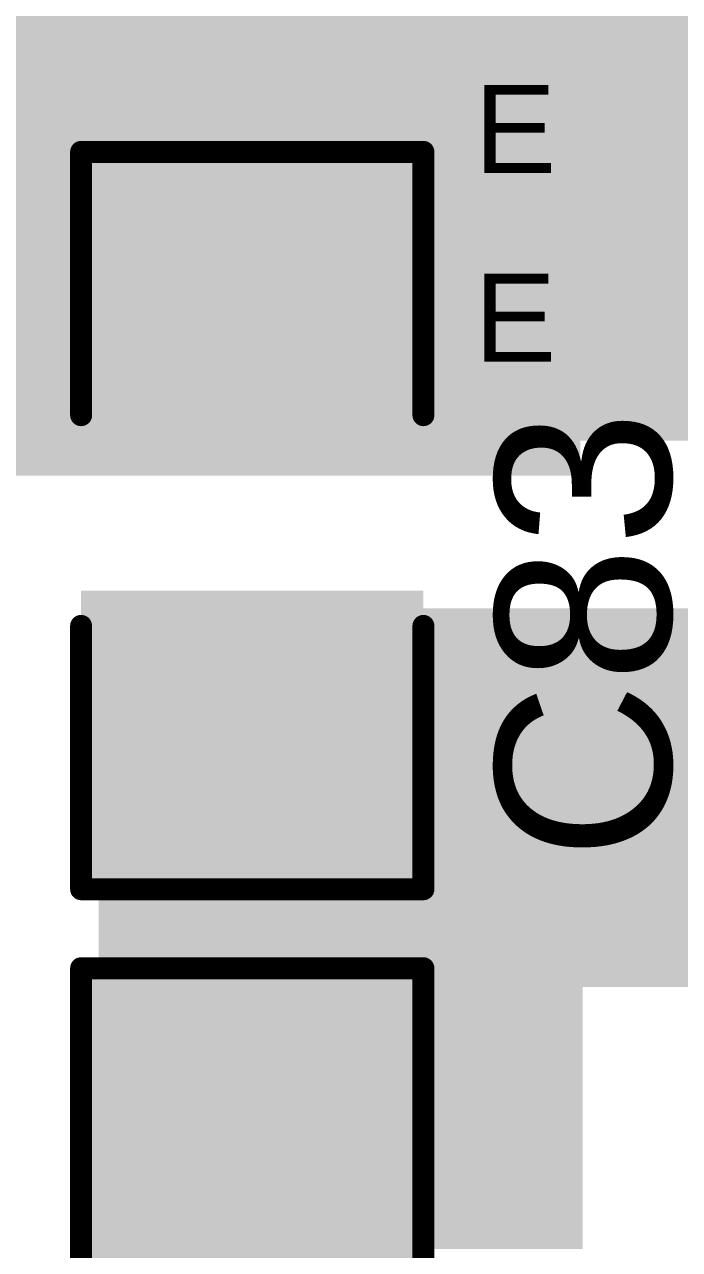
# Model space of a CAD drawing. Header units: inches. Extents: x 68 to 568, y 3 to 460.
# Drawn here: x 219.24 to 223.03, y 91.13 to 98.22 of the extents above; entities that cross this region are included whole.
import ezdxf

# ---------------------------------------------------------------- set-up
doc = ezdxf.new("R2010")
doc.units = ezdxf.units.IN
for name, color, linetype in [('Bottom Layer', 5, 'Continuous'), ('Bottom Solder', 6, 'Continuous'), ('Drill Drawing', 1, 'Continuous'), ('Layer 1', 16, 'Continuous'), ('Layer 2', 76, 'Continuous'), ('Top Layer', 1, 'Continuous'), ('Top Overlay', 2, 'Continuous'), ('Top Paste', 8, 'Continuous'), ('Top Solder', 216, 'Continuous'), ('Via Holes', 16, 'Continuous')]:
    doc.layers.add(name, color=color, linetype=linetype)
doc.styles.add('Arial', font='', dxfattribs={"height": 0.2})
doc.styles.get('Arial').set_extended_font_data('Arial')

# ---------------------------------------------------------------- blocks, each defined once
blk = doc.blocks.new('R___1206_271')
at = {"layer": 'Top Layer'}
for points in [[(-2.032, 0.889), (-0.508, 0.889), (-0.508, -0.889), (-2.032, -0.889)], [(0.508, 0.889), (2.032, 0.889), (2.032, -0.889), (0.508, -0.889)]]:
    blk.add_hatch(color=1, dxfattribs=at).paths.add_polyline_path(points)
at = {"layer": 'Top Paste'}
for points in [[(-2.032, 0.889), (-0.508, 0.889), (-0.508, -0.889), (-2.032, -0.889)], [(0.508, 0.889), (2.032, 0.889), (2.032, -0.889), (0.508, -0.889)]]:
    blk.add_hatch(color=8, dxfattribs=at).paths.add_polyline_path(points)
at = {"layer": 'Top Solder'}
for points in [[(-2.1336, 0.9905999999999999), (-0.4064, 0.9905999999999999), (-0.4064, -0.9905999999999999), (-2.1336, -0.9905999999999999)], [(0.4064, 0.9905999999999999), (2.1336, 0.9905999999999999), (2.1336, -0.9905999999999999), (0.4064, -0.9905999999999999)]]:
    blk.add_hatch(color=216, dxfattribs=at).paths.add_polyline_path(points)
at = {"layer": 'Top Overlay'}
for points in [[(2.1336, 0.9905999999999999, 0.127, 0.127, 0), (-2.1336, 0.9905999999999999, 0.127, 0.127, 0)], [(-2.1336, -0.9905999999999999, 0.127, 0.127, 0), (-2.1336, 0.9905999999999999, 0.127, 0.127, 0)], [(2.1336, -0.9905999999999999, 0.127, 0.127, 0), (2.1336, 0.9905999999999999, 0.127, 0.127, 0)], [(2.1336, -0.9905999999999999, 0.127, 0.127, 0), (-2.1336, -0.9905999999999999, 0.127, 0.127, 0)]]:
    blk.add_lwpolyline(points, format="xyseb", dxfattribs=at)
for points in [[(-2.16535, 0.9905999999999999, 0.0635, 0.0635, 1), (-2.10185, 0.9905999999999999, 0.0635, 0.0635, 1)], [(-2.16535, 0.9905999999999999, 0.0635, 0.0635, 1), (-2.10185, 0.9905999999999999, 0.0635, 0.0635, 1)], [(2.10185, 0.9905999999999999, 0.0635, 0.0635, 1), (2.16535, 0.9905999999999999, 0.0635, 0.0635, 1)], [(2.10185, 0.9905999999999999, 0.0635, 0.0635, 1), (2.16535, 0.9905999999999999, 0.0635, 0.0635, 1)], [(-2.16535, -0.9905999999999999, 0.0635, 0.0635, 1), (-2.10185, -0.9905999999999999, 0.0635, 0.0635, 1)], [(-2.16535, -0.9905999999999999, 0.0635, 0.0635, 1), (-2.10185, -0.9905999999999999, 0.0635, 0.0635, 1)], [(2.10185, -0.9905999999999999, 0.0635, 0.0635, 1), (2.16535, -0.9905999999999999, 0.0635, 0.0635, 1)], [(2.10185, -0.9905999999999999, 0.0635, 0.0635, 1), (2.16535, -0.9905999999999999, 0.0635, 0.0635, 1)]]:
    blk.add_lwpolyline(points, format="xyseb", close=True, dxfattribs=at)
blk = doc.blocks.new('C___1206_298')
at = {"layer": 'Top Layer'}
for points in [[(-2.032, 0.889), (-0.508, 0.889), (-0.508, -0.889), (-2.032, -0.889)], [(0.508, 0.889), (2.032, 0.889), (2.032, -0.889), (0.508, -0.889)]]:
    blk.add_hatch(color=1, dxfattribs=at).paths.add_polyline_path(points)
at = {"layer": 'Top Paste'}
for points in [[(-2.032, 0.889), (-0.508, 0.889), (-0.508, -0.889), (-2.032, -0.889)], [(0.508, 0.889), (2.032, 0.889), (2.032, -0.889), (0.508, -0.889)]]:
    blk.add_hatch(color=8, dxfattribs=at).paths.add_polyline_path(points)
at = {"layer": 'Top Solder'}
for points in [[(-2.1336, 0.9905999999999999), (-0.4064, 0.9905999999999999), (-0.4064, -0.9905999999999999), (-2.1336, -0.9905999999999999)], [(0.4064, 0.9905999999999999), (2.1336, 0.9905999999999999), (2.1336, -0.9905999999999999), (0.4064, -0.9905999999999999)]]:
    blk.add_hatch(color=216, dxfattribs=at).paths.add_polyline_path(points)
at = {"layer": 'Top Overlay'}
for points in [[(-2.1336, 0.9905999999999999, 0.127, 0.127, 0), (-2.1336, -0.9905999999999999, 0.127, 0.127, 0)], [(-2.1336, 0.9905999999999999, 0.127, 0.127, 0), (-0.6096, 0.9905999999999999, 0.127, 0.127, 0)], [(0.6096, 0.9905999999999999, 0.127, 0.127, 0), (2.1336, 0.9905999999999999, 0.127, 0.127, 0)], [(2.1336, 0.9905999999999999, 0.127, 0.127, 0), (2.1336, -0.9905999999999999, 0.127, 0.127, 0)], [(-2.1336, -0.9905999999999999, 0.127, 0.127, 0), (-0.6096, -0.9905999999999999, 0.127, 0.127, 0)], [(0.6096, -0.9905999999999999, 0.127, 0.127, 0), (2.1336, -0.9905999999999999, 0.127, 0.127, 0)]]:
    blk.add_lwpolyline(points, format="xyseb", dxfattribs=at)
for points in [[(-2.16535, 0.9905999999999999, 0.0635, 0.0635, 1), (-2.10185, 0.9905999999999999, 0.0635, 0.0635, 1)], [(-2.16535, 0.9905999999999999, 0.0635, 0.0635, 1), (-2.10185, 0.9905999999999999, 0.0635, 0.0635, 1)], [(-0.64135, 0.9905999999999999, 0.0635, 0.0635, 1), (-0.57785, 0.9905999999999999, 0.0635, 0.0635, 1)], [(0.57785, 0.9905999999999999, 0.0635, 0.0635, 1), (0.64135, 0.9905999999999999, 0.0635, 0.0635, 1)], [(2.10185, 0.9905999999999999, 0.0635, 0.0635, 1), (2.16535, 0.9905999999999999, 0.0635, 0.0635, 1)], [(2.10185, 0.9905999999999999, 0.0635, 0.0635, 1), (2.16535, 0.9905999999999999, 0.0635, 0.0635, 1)], [(-2.16535, -0.9905999999999999, 0.0635, 0.0635, 1), (-2.10185, -0.9905999999999999, 0.0635, 0.0635, 1)], [(-2.16535, -0.9905999999999999, 0.0635, 0.0635, 1), (-2.10185, -0.9905999999999999, 0.0635, 0.0635, 1)], [(-0.64135, -0.9905999999999999, 0.0635, 0.0635, 1), (-0.57785, -0.9905999999999999, 0.0635, 0.0635, 1)], [(0.57785, -0.9905999999999999, 0.0635, 0.0635, 1), (0.64135, -0.9905999999999999, 0.0635, 0.0635, 1)], [(2.10185, -0.9905999999999999, 0.0635, 0.0635, 1), (2.16535, -0.9905999999999999, 0.0635, 0.0635, 1)], [(2.10185, -0.9905999999999999, 0.0635, 0.0635, 1), (2.16535, -0.9905999999999999, 0.0635, 0.0635, 1)]]:
    blk.add_lwpolyline(points, format="xyseb", close=True, dxfattribs=at)

msp = doc.modelspace()

# ---------------------------------------------------------------- hatches: boundary and pattern name
at = {"layer": 'Bottom Layer'}
h = msp.add_hatch(color=5, dxfattribs=at)
h.paths.add_polyline_path([(234.823, 148.00551298), (271.39899492, 148.00551044), (297.07839746, 148.00551552), (300.71059746, 144.37331552), (300.71059746, 131.39391806), (297.3578, 128.04111552), (272.4404, 128.04111298), (241.6048, 128.04111298), (241.6048, 117.80491552), (234.10907712, 117.80491552), (234.10907712, 123.54531552), (228.3968, 123.54531552), (228.3968, 111.54381552), (223.1644, 106.31141552), (223.1644, 95.80851806), (214.7062, 95.80851806), (214.7062, 124.68845776), (214.7062, 152.88231552), (214.7062, 157.09870282), (234.823, 157.09871552)])
h.paths.add_polyline_path([(222.6510152, 153.67011176), (222.1569852, 153.67011176), (221.67244464, 153.57373146), (221.21601934, 153.38467418), (220.80524546, 153.11020432), (220.45591164, 152.7608705), (220.18144178, 152.35009662), (219.9923845, 151.89367132), (219.8960042, 151.40913076), (219.8960042, 150.91510076), (219.9923845, 150.4305602), (220.18144178, 149.9741349), (220.45591164, 149.56336102), (220.80524546, 149.2140272), (221.21601934, 148.93955734), (221.67244464, 148.75050006), (222.1569852, 148.65411976), (222.6510152, 148.65411976), (223.13555576, 148.75050006), (223.59198106, 148.93955734), (224.00275494, 149.2140272), (224.35208876, 149.56336102), (224.62655862, 149.9741349), (224.8156159, 150.4305602), (224.9119962, 150.91510076), (224.9119962, 151.40913076), (224.8156159, 151.89367132), (224.62655862, 152.35009662), (224.35208876, 152.7608705), (224.00275494, 153.11020432), (223.59198106, 153.38467418), (223.13555576, 153.57373146)], flags=0)
h.paths.add_polyline_path([(287.93850972, 139.2437525), (287.45798744, 139.19112624), (286.99696474, 139.04576712), (286.57316066, 138.8132606), (286.2028566, 138.50253732), (285.90028926, 138.12554544), (285.67708168, 137.69677058), (285.54181398, 137.23268464), (285.499683, 136.75112858), (285.55230926, 136.2706063), (285.69766838, 135.8095836), (285.9301749, 135.38577952), (286.24089818, 135.01547546), (286.61789006, 134.71290812), (287.04666492, 134.48970054), (287.51075086, 134.35443284), (287.99230692, 134.31230186), (288.4728292, 134.36492812), (288.9338519, 134.51028724), (289.35765598, 134.74279376), (289.72796004, 135.05351704), (290.03052738, 135.43050892), (290.25373496, 135.85928378), (290.38900266, 136.32336972), (290.43113364, 136.80492578), (290.37850738, 137.28544806), (290.23314826, 137.74647076), (290.00064174, 138.17027484), (289.6899184599999, 138.5405789), (289.31292658, 138.84314624), (288.88415172, 139.06635382), (288.42006578, 139.20162152)], flags=0)
h.paths.add_polyline_path([(222.65096694, 127.02551176), (222.15693694, 127.02551176), (221.67239638, 126.92913146), (221.21597108, 126.74007418), (220.8051972, 126.46560432), (220.45586338, 126.1162705), (220.18139352, 125.70549662), (219.99233624, 125.24907132), (219.89595594, 124.76453076), (219.89595594, 124.27050076), (219.99233624, 123.7859602), (220.18139352, 123.3295349), (220.45586338, 122.91876102), (220.8051972, 122.5694272), (221.21597108, 122.29495734), (221.67239638, 122.10590006), (222.15693694, 122.00951976), (222.65096694, 122.00951976), (223.1355075, 122.10590006), (223.5919328, 122.29495734), (224.00270668, 122.5694272), (224.3520405, 122.91876102), (224.62651036, 123.3295349), (224.81556764, 123.7859602), (224.91194794, 124.27050076), (224.91194794, 124.76453076), (224.81556764, 125.24907132), (224.62651036, 125.70549662), (224.3520405, 126.1162705), (224.00270668, 126.46560432), (223.5919328, 126.74007418), (223.1355075, 126.92913146)], flags=0)
h.paths.add_polyline_path([(237.94721524, 122.08199104), (237.61703048, 122.08199104), (237.29809792, 121.99653274), (237.0121498, 121.83144036), (236.77867554, 121.5979661), (236.61358316, 121.31201798), (236.52812486, 120.99308542), (236.52812486, 120.66290066), (236.61358316, 120.3439681), (236.77867554, 120.05801998), (237.0121498, 119.82454572), (237.29809792, 119.65945334), (237.61703048, 119.57399504), (237.94721524, 119.57399504), (238.2661478, 119.65945334), (238.55209592, 119.82454572), (238.78557018, 120.05801998), (238.95066256, 120.3439681), (239.03612086, 120.66290066), (239.03612086, 120.99308542), (238.95066256, 121.31201798), (238.78557018, 121.5979661), (238.55209592, 121.83144036), (238.2661478, 121.99653274)], flags=0)
h = msp.add_hatch(color=5, dxfattribs=at)
edge = h.paths.add_edge_path()
edge.add_arc((222.06012484, 97.66271551999999), 0.2999994, 0, 360)
h = msp.add_hatch(color=5, dxfattribs=at)
edge = h.paths.add_edge_path()
edge.add_arc((222.06012484, 96.57051552), 0.2999994, 0, 360)
at = {"layer": 'Bottom Solder'}
h = msp.add_hatch(color=6, dxfattribs=at)
edge = h.paths.add_edge_path()
edge.add_arc((222.06012484, 97.66271551999999), 0.4015993999999999, 0, 360)
h = msp.add_hatch(color=6, dxfattribs=at)
edge = h.paths.add_edge_path()
edge.add_arc((222.06012484, 96.57051552), 0.4015993999999999, 0, 360)
at = {"layer": 'Layer 1'}
h = msp.add_hatch(color=16, dxfattribs=at)
edge = h.paths.add_edge_path()
edge.add_arc((222.06012484, 97.66271551999999), 0.2999994, 0, 360)
h = msp.add_hatch(color=16, dxfattribs=at)
edge = h.paths.add_edge_path()
edge.add_arc((222.06012484, 96.57051552), 0.2999994, 0, 360)
at = {"layer": 'Layer 2'}
h = msp.add_hatch(color=76, dxfattribs=at)
edge = h.paths.add_edge_path()
edge.add_arc((222.06012484, 97.66271551999999), 0.2999994, 0, 360)
h = msp.add_hatch(color=76, dxfattribs=at)
edge = h.paths.add_edge_path()
edge.add_arc((222.06012484, 96.57051552), 0.2999994, 0, 360)
at = {"layer": 'Top Layer'}
for points in [[(216.1794, 95.60531551999999), (222.4532, 95.60531551999999), (222.4532, 98.18290751999999), (216.1794, 98.18290751999999)], [(219.66586242, 92.64557544), (227.54849842, 92.64557544), (227.54849842, 94.83783928), (219.66586242, 94.83783928)], [(222.46652484, 94.83783928), (219.66586496, 94.83783928), (219.66586496, 91.12943928), (222.46652484, 91.12943928)]]:
    msp.add_hatch(color=1, dxfattribs=at).paths.add_polyline_path(points)
h = msp.add_hatch(color=1, dxfattribs=at)
edge = h.paths.add_edge_path()
edge.add_arc((222.06012484, 97.66271551999999), 0.2999994, 0, 360)
h = msp.add_hatch(color=1, dxfattribs=at)
edge = h.paths.add_edge_path()
edge.add_arc((222.06012484, 96.57051552), 0.2999994, 0, 360)
at = {"layer": 'Top Solder'}
h = msp.add_hatch(color=216, dxfattribs=at)
edge = h.paths.add_edge_path()
edge.add_arc((222.06012484, 97.66271551999999), 0.4015993999999999, 0, 360)
h = msp.add_hatch(color=216, dxfattribs=at)
edge = h.paths.add_edge_path()
edge.add_arc((222.06012484, 96.57051552), 0.4015993999999999, 0, 360)
at = {"layer": 'Via Holes'}
h = msp.add_hatch(color=7, dxfattribs=at)
edge = h.paths.add_edge_path()
edge.add_arc((222.06012484, 97.66271551999999), 0.1499997, 0, 360)
h = msp.add_hatch(color=7, dxfattribs=at)
edge = h.paths.add_edge_path()
edge.add_arc((222.06012484, 96.57051552), 0.1499997, 0, 360)

# ---------------------------------------------------------------- block references
for name, p, rotation in [('C___1206_298', (220.55486242, 95.34583927999999), 90), ('R___1206_271', (220.55486242, 90.62143927999999), 270)]:
    msp.add_blockref(name, p, dxfattribs=dict(rotation=rotation))

# ---------------------------------------------------------------- texts
at = {"layer": 'Drill Drawing', "style": 'Arial'}
for p in [(221.84004654, 97.35799933999999), (221.84004654, 96.26579934)]:
    msp.add_text('E', height=0.508, dxfattribs=at).set_placement(p)
at = {"layer": 'Top Overlay', "style": 'Arial'}
msp.add_text('C83', height=1.016, rotation=90, dxfattribs=at).set_placement((222.97775318, 93.38201034))

doc.saveas('drawing.dxf')
